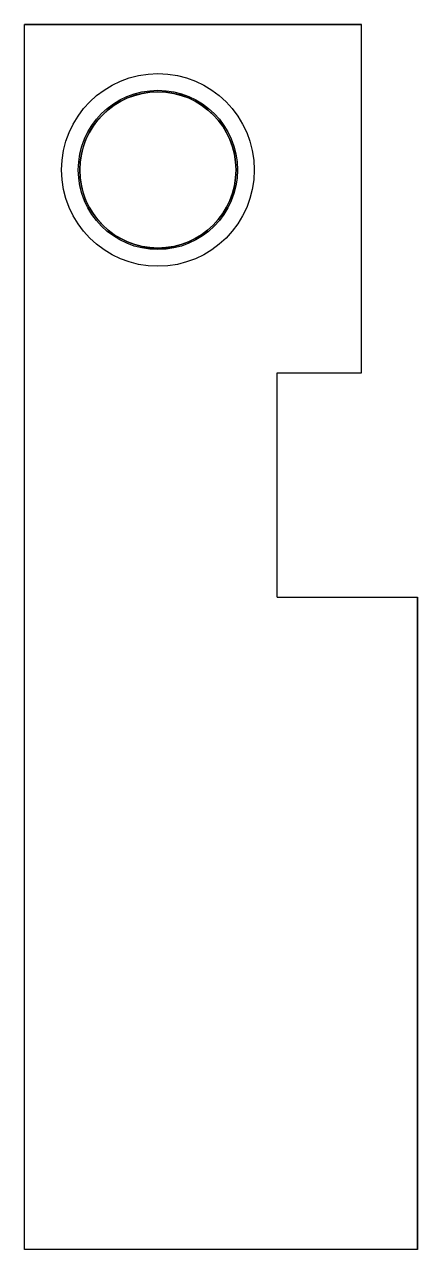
# Model space of a CAD drawing. Header units: millimetres. Extents: x 86184 to 86380, y 34852 to 34988.
# Drawn here: x 86306.58 to 86310.08, y 34851.91 to 34862.81 of the extents above; entities that cross this region are included whole.
import ezdxf

# ---------------------------------------------------------------- set-up
doc = ezdxf.new("R2010")
doc.units = ezdxf.units.MM
doc.header["$MEASUREMENT"] = 0

msp = doc.modelspace()

# ---------------------------------------------------------------- linework, layer by layer
for p, q in [((86306.58135, 34851.90674, -8.47083), (86306.58135, 34862.81318, -8.47083)), ((86306.58135, 34862.81318, -12.47083), (86306.58135, 34862.81318, -8.47083)), ((86306.58135, 34851.90674, -12.47083), (86306.58135, 34862.81318, -12.47083)), ((86306.58135, 34862.81318, -8.47083), (86309.58135, 34862.81318, -8.47083)), ((86309.58135, 34862.81318, -12.47083), (86306.58135, 34862.81318, -12.47083)), ((86306.58135, 34851.90674, -8.47083), (86306.58135, 34862.81318, -8.47083)), ((86306.58135, 34862.81318, -12.47083), (86306.58135, 34862.81318, -8.47083)), ((86306.58135, 34851.90674, -12.47083), (86306.58135, 34862.81318, -12.47083)), ((86306.58135, 34862.81318, -8.47083), (86309.58135, 34862.81318, -8.47083)), ((86309.58135, 34862.81318, -12.47083), (86306.58135, 34862.81318, -12.47083)), ((86306.58135, 34851.90674, -8.47083), (86306.58135, 34862.81318, -8.47083)), ((86306.58135, 34862.81318, -12.47083), (86306.58135, 34862.81318, -8.47083)), ((86306.58135, 34851.90674, -12.47083), (86306.58135, 34862.81318, -12.47083)), ((86306.58135, 34862.81318, -8.47083), (86309.58135, 34862.81318, -8.47083)), ((86309.58135, 34862.81318, -12.47083), (86306.58135, 34862.81318, -12.47083)), ((86309.58135, 34862.81318, -8.47083), (86309.58135, 34862.81318, -12.47083)), ((86309.58135, 34859.71318, -12.47083), (86309.58135, 34862.81318, -12.47083)), ((86309.58135, 34859.71318, -8.47083), (86309.58135, 34862.81318, -8.47083)), ((86309.58135, 34862.81318, -8.47083), (86309.58135, 34862.81318, -12.47083)), ((86309.58135, 34859.71318, -12.47083), (86309.58135, 34862.81318, -12.47083)), ((86309.58135, 34859.71318, -8.47083), (86309.58135, 34862.81318, -8.47083)), ((86309.58135, 34862.81318, -8.47083), (86309.58135, 34862.81318, -12.47083)), ((86309.58135, 34859.71318, -12.47083), (86309.58135, 34862.81318, -12.47083)), ((86309.58135, 34859.71318, -8.47083), (86309.58135, 34862.81318, -8.47083)), ((86308.83135, 34859.71318, -12.47083), (86309.58135, 34859.71318, -12.47083)), ((86308.83135, 34859.71318, -8.47083), (86309.58135, 34859.71318, -8.47083)), ((86308.83135, 34859.71318, -12.47083), (86308.83135, 34859.71318, -8.47083)), ((86308.83135, 34857.71318, -12.47083), (86308.83135, 34859.71318, -12.47083)), ((86308.83135, 34857.71318, -8.47083), (86308.83135, 34859.71318, -8.47083)), ((86308.83135, 34859.71318, -12.47083), (86309.58135, 34859.71318, -12.47083)), ((86308.83135, 34859.71318, -8.47083), (86309.58135, 34859.71318, -8.47083)), ((86308.83135, 34859.71318, -12.47083), (86308.83135, 34859.71318, -8.47083)), ((86308.83135, 34857.71318, -12.47083), (86308.83135, 34859.71318, -12.47083)), ((86308.83135, 34857.71318, -8.47083), (86308.83135, 34859.71318, -8.47083)), ((86308.83135, 34859.71318, -12.47083), (86309.58135, 34859.71318, -12.47083)), ((86308.83135, 34859.71318, -8.47083), (86309.58135, 34859.71318, -8.47083)), ((86308.83135, 34859.71318, -12.47083), (86308.83135, 34859.71318, -8.47083)), ((86308.83135, 34857.71318, -12.47083), (86308.83135, 34859.71318, -12.47083)), ((86308.83135, 34857.71318, -8.47083), (86308.83135, 34859.71318, -8.47083)), ((86309.58135, 34859.71318, -12.47083), (86309.58135, 34859.71318, -8.47083)), ((86309.58135, 34859.71318, -12.47083), (86309.58135, 34859.71318, -8.47083)), ((86309.58135, 34859.71318, -12.47083), (86309.58135, 34859.71318, -8.47083)), ((86308.83135, 34857.71318, -12.47083), (86308.83135, 34857.71318, -8.47083)), ((86308.83135, 34857.71318, -12.47083), (86310.08135, 34857.71318, -12.47083)), ((86308.83135, 34857.71318, -8.47083), (86310.08135, 34857.71318, -8.47083)), ((86308.83135, 34857.71318, -12.47083), (86308.83135, 34857.71318, -8.47083)), ((86308.83135, 34857.71318, -12.47083), (86310.08135, 34857.71318, -12.47083)), ((86308.83135, 34857.71318, -8.47083), (86310.08135, 34857.71318, -8.47083)), ((86308.83135, 34857.71318, -12.47083), (86308.83135, 34857.71318, -8.47083)), ((86308.83135, 34857.71318, -12.47083), (86310.08135, 34857.71318, -12.47083)), ((86308.83135, 34857.71318, -8.47083), (86310.08135, 34857.71318, -8.47083)), ((86310.08135, 34857.71318, -8.47083), (86310.08135, 34851.90674, -8.47083)), ((86310.08135, 34851.90674, -12.47083), (86310.08135, 34857.71318, -12.47083)), ((86310.08135, 34857.71318, -12.47083), (86310.08135, 34857.71318, -8.47083)), ((86310.08135, 34857.71318, -8.47083), (86310.08135, 34851.90674, -8.47083)), ((86310.08135, 34851.90674, -12.47083), (86310.08135, 34857.71318, -12.47083)), ((86310.08135, 34857.71318, -12.47083), (86310.08135, 34857.71318, -8.47083)), ((86310.08135, 34857.71318, -8.47083), (86310.08135, 34851.90674, -8.47083)), ((86310.08135, 34851.90674, -12.47083), (86310.08135, 34857.71318, -12.47083)), ((86310.08135, 34857.71318, -12.47083), (86310.08135, 34857.71318, -8.47083)), ((86306.58135, 34851.90674, 1.52917), (86306.58135, 34851.90817, 1.52917)), ((86306.58135, 34851.90817, 1.52917), (86306.58135, 34851.90817, 1.52917)), ((86306.58135, 34851.90817, 1.52917), (86306.58135, 34851.90674, 1.52917)), ((86310.08135, 34851.90674, -8.47083), (86306.58135, 34851.90674, -8.47083)), ((86306.58135, 34851.90674, -12.47083), (86306.58135, 34851.90674, -8.47083)), ((86310.08135, 34851.90674, -12.47083), (86306.58135, 34851.90674, -12.47083)), ((86310.08135, 34851.90674, -8.47083), (86306.58135, 34851.90674, -8.47083)), ((86306.58135, 34851.90674, -12.47083), (86306.58135, 34851.90674, -8.47083)), ((86310.08135, 34851.90674, -12.47083), (86306.58135, 34851.90674, -12.47083)), ((86310.08135, 34851.90674, -8.47083), (86306.58135, 34851.90674, -8.47083)), ((86306.58135, 34851.90674, -12.47083), (86306.58135, 34851.90674, -8.47083)), ((86310.08135, 34851.90674, -12.47083), (86306.58135, 34851.90674, -12.47083)), ((86306.58135, 34851.90674, 1.52917), (86306.58135, 34851.90674, 1.52917)), ((86310.08135, 34851.90817, 1.52917), (86310.08135, 34851.90674, 1.52917)), ((86310.08135, 34851.90674, 1.52917), (86310.08135, 34851.90817, 1.52917)), ((86310.08135, 34851.90817, 1.52917), (86310.08135, 34851.90674, 1.52917)), ((86310.08135, 34851.90674, 1.52917), (86310.08135, 34851.90817, 1.52917)), ((86310.08135, 34851.90817, 1.52917), (86310.08135, 34851.90674, 1.52917)), ((86310.08135, 34851.90674, 1.52917), (86310.08135, 34851.90817, 1.52917)), ((86310.08135, 34851.90674, -8.47083), (86310.08135, 34851.90674, -12.47083)), ((86310.08135, 34851.90674, 1.52917), (86310.08135, 34851.90674, 1.52917)), ((86310.08135, 34851.90674, -8.47083), (86310.08135, 34851.90674, -12.47083)), ((86310.08135, 34851.90674, 1.52917), (86310.08135, 34851.90674, 1.52917)), ((86310.08135, 34851.90674, -8.47083), (86310.08135, 34851.90674, -12.47083)), ((86310.08135, 34851.90674, 1.52917), (86310.08135, 34851.90674, 1.52917))]:
    msp.add_line(p, q)
for centre, radius in [((86307.76973, 34861.51821, -12.36134), 0.858), ((86307.76973, 34861.51821, -12.33006), 0.858), ((86307.76973, 34861.51821, -12.11109), 0.858), ((86307.76973, 34861.51821, -12.07981), 0.858), ((86307.76973, 34861.51821, -11.86084), 0.858), ((86307.76973, 34861.51821, -11.82956), 0.858), ((86307.76973, 34861.51821, -11.61059), 0.858), ((86307.76973, 34861.51821, -11.57931), 0.858), ((86307.76973, 34861.51821, -11.36034), 0.858), ((86307.76973, 34861.51821, -11.32906), 0.858), ((86307.76973, 34861.51821, -11.11009), 0.858), ((86307.76973, 34861.51821, -11.07881), 0.858), ((86307.76973, 34861.51821, -10.85984), 0.858), ((86307.76973, 34861.51821, -10.82856), 0.858), ((86307.76973, 34861.51821, -10.60959), 0.858), ((86307.76973, 34861.51821, -10.57831), 0.858), ((86307.76973, 34861.51821, -10.35934), 0.858), ((86307.76973, 34861.51821, -10.32806), 0.858), ((86307.76973, 34861.51821, -10.10909), 0.858), ((86307.76973, 34861.51821, -10.07781), 0.858), ((86307.76973, 34861.51821, -9.85884), 0.858), ((86307.76973, 34861.51821, -9.82756), 0.858), ((86307.76973, 34861.51821, -9.60859), 0.858), ((86307.76973, 34861.51821, -9.57731), 0.858), ((86307.76973, 34861.51821, -9.35834), 0.858), ((86307.76973, 34861.51821, -9.32706), 0.858), ((86307.76973, 34861.51821, -9.10809), 0.858), ((86307.76973, 34861.51821, -9.07681), 0.858), ((86307.76973, 34861.51821, -8.85784), 0.858), ((86307.76973, 34861.51821, -8.82656), 0.858), ((86307.76973, 34861.51821, -8.60759), 0.858), ((86307.76973, 34861.51821, -8.57631), 0.858), ((86307.76973, 34861.51821, -12.36134), 0.858), ((86307.76973, 34861.51821, -12.33006), 0.858), ((86307.76973, 34861.51821, -12.11109), 0.858), ((86307.76973, 34861.51821, -12.07981), 0.858), ((86307.76973, 34861.51821, -11.86084), 0.858), ((86307.76973, 34861.51821, -11.82956), 0.858), ((86307.76973, 34861.51821, -11.61059), 0.858), ((86307.76973, 34861.51821, -11.57931), 0.858), ((86307.76973, 34861.51821, -11.36034), 0.858), ((86307.76973, 34861.51821, -11.32906), 0.858), ((86307.76973, 34861.51821, -11.11009), 0.858), ((86307.76973, 34861.51821, -11.07881), 0.858), ((86307.76973, 34861.51821, -10.85984), 0.858), ((86307.76973, 34861.51821, -10.82856), 0.858), ((86307.76973, 34861.51821, -10.60959), 0.858), ((86307.76973, 34861.51821, -10.57831), 0.858), ((86307.76973, 34861.51821, -10.35934), 0.858), ((86307.76973, 34861.51821, -10.32806), 0.858), ((86307.76973, 34861.51821, -10.10909), 0.858), ((86307.76973, 34861.51821, -10.07781), 0.858), ((86307.76973, 34861.51821, -9.85884), 0.858), ((86307.76973, 34861.51821, -9.82756), 0.858), ((86307.76973, 34861.51821, -9.60859), 0.858), ((86307.76973, 34861.51821, -9.57731), 0.858), ((86307.76973, 34861.51821, -9.35834), 0.858), ((86307.76973, 34861.51821, -9.32706), 0.858), ((86307.76973, 34861.51821, -9.10809), 0.858), ((86307.76973, 34861.51821, -9.07681), 0.858), ((86307.76973, 34861.51821, -8.85784), 0.858), ((86307.76973, 34861.51821, -8.82656), 0.858), ((86307.76973, 34861.51821, -8.60759), 0.858), ((86307.76973, 34861.51821, -8.57631), 0.858), ((86307.76973, 34861.51821, -12.36134), 0.858), ((86307.76973, 34861.51821, -12.33006), 0.858), ((86307.76973, 34861.51821, -12.11109), 0.858), ((86307.76973, 34861.51821, -12.07981), 0.858), ((86307.76973, 34861.51821, -11.86084), 0.858), ((86307.76973, 34861.51821, -11.82956), 0.858), ((86307.76973, 34861.51821, -11.61059), 0.858), ((86307.76973, 34861.51821, -11.57931), 0.858), ((86307.76973, 34861.51821, -11.36034), 0.858), ((86307.76973, 34861.51821, -11.32906), 0.858), ((86307.76973, 34861.51821, -11.11009), 0.858), ((86307.76973, 34861.51821, -11.07881), 0.858), ((86307.76973, 34861.51821, -10.85984), 0.858), ((86307.76973, 34861.51821, -10.82856), 0.858), ((86307.76973, 34861.51821, -10.60959), 0.858), ((86307.76973, 34861.51821, -10.57831), 0.858), ((86307.76973, 34861.51821, -10.35934), 0.858), ((86307.76973, 34861.51821, -10.32806), 0.858), ((86307.76973, 34861.51821, -10.10909), 0.858), ((86307.76973, 34861.51821, -10.07781), 0.858), ((86307.76973, 34861.51821, -9.85884), 0.858), ((86307.76973, 34861.51821, -9.82756), 0.858), ((86307.76973, 34861.51821, -9.60859), 0.858), ((86307.76973, 34861.51821, -9.57731), 0.858), ((86307.76973, 34861.51821, -9.35834), 0.858), ((86307.76973, 34861.51821, -9.32706), 0.858), ((86307.76973, 34861.51821, -9.10809), 0.858), ((86307.76973, 34861.51821, -9.07681), 0.858), ((86307.76973, 34861.51821, -8.85784), 0.858), ((86307.76973, 34861.51821, -8.82656), 0.858), ((86307.76973, 34861.51821, -8.60759), 0.858), ((86307.76973, 34861.51821, -8.57631), 0.858), ((86307.76973, 34861.51821, -12.44736), 0.709), ((86307.76973, 34861.51821, -12.24404), 0.709), ((86307.76973, 34861.51821, -12.19711), 0.709), ((86307.76973, 34861.51821, -11.99379), 0.709), ((86307.76973, 34861.51821, -11.94686), 0.709), ((86307.76973, 34861.51821, -11.74354), 0.709), ((86307.76973, 34861.51821, -11.69661), 0.709), ((86307.76973, 34861.51821, -11.49329), 0.709), ((86307.76973, 34861.51821, -11.44636), 0.709), ((86307.76973, 34861.51821, -11.24304), 0.709), ((86307.76973, 34861.51821, -11.19611), 0.709), ((86307.76973, 34861.51821, -10.99279), 0.709), ((86307.76973, 34861.51821, -10.94586), 0.709), ((86307.76973, 34861.51821, -10.74254), 0.709), ((86307.76973, 34861.51821, -10.69561), 0.709), ((86307.76973, 34861.51821, -10.49229), 0.709), ((86307.76973, 34861.51821, -10.44536), 0.709), ((86307.76973, 34861.51821, -10.24204), 0.709), ((86307.76973, 34861.51821, -10.19511), 0.709), ((86307.76973, 34861.51821, -9.99179), 0.709), ((86307.76973, 34861.51821, -9.94486), 0.709), ((86307.76973, 34861.51821, -9.74154), 0.709), ((86307.76973, 34861.51821, -9.69461), 0.709), ((86307.76973, 34861.51821, -9.49129), 0.709), ((86307.76973, 34861.51821, -9.44436), 0.709), ((86307.76973, 34861.51821, -9.24104), 0.709), ((86307.76973, 34861.51821, -9.19411), 0.709), ((86307.76973, 34861.51821, -8.99079), 0.709), ((86307.76973, 34861.51821, -8.94386), 0.709), ((86307.76973, 34861.51821, -8.74054), 0.709), ((86307.76973, 34861.51821, -8.69361), 0.709), ((86307.76973, 34861.51821, -8.49029), 0.709), ((86307.76973, 34861.51821, -12.44736), 0.709), ((86307.76973, 34861.51821, -12.24404), 0.709), ((86307.76973, 34861.51821, -12.19711), 0.709), ((86307.76973, 34861.51821, -11.99379), 0.709), ((86307.76973, 34861.51821, -11.94686), 0.709), ((86307.76973, 34861.51821, -11.74354), 0.709), ((86307.76973, 34861.51821, -11.69661), 0.709), ((86307.76973, 34861.51821, -11.49329), 0.709), ((86307.76973, 34861.51821, -11.44636), 0.709), ((86307.76973, 34861.51821, -11.24304), 0.709), ((86307.76973, 34861.51821, -11.19611), 0.709), ((86307.76973, 34861.51821, -10.99279), 0.709), ((86307.76973, 34861.51821, -10.94586), 0.709), ((86307.76973, 34861.51821, -10.74254), 0.709), ((86307.76973, 34861.51821, -10.69561), 0.709), ((86307.76973, 34861.51821, -10.49229), 0.709), ((86307.76973, 34861.51821, -10.44536), 0.709), ((86307.76973, 34861.51821, -10.24204), 0.709), ((86307.76973, 34861.51821, -10.19511), 0.709), ((86307.76973, 34861.51821, -9.99179), 0.709), ((86307.76973, 34861.51821, -9.94486), 0.709), ((86307.76973, 34861.51821, -9.74154), 0.709), ((86307.76973, 34861.51821, -9.69461), 0.709), ((86307.76973, 34861.51821, -9.49129), 0.709), ((86307.76973, 34861.51821, -9.44436), 0.709), ((86307.76973, 34861.51821, -9.24104), 0.709), ((86307.76973, 34861.51821, -9.19411), 0.709), ((86307.76973, 34861.51821, -8.99079), 0.709), ((86307.76973, 34861.51821, -8.94386), 0.709), ((86307.76973, 34861.51821, -8.74054), 0.709), ((86307.76973, 34861.51821, -8.69361), 0.709), ((86307.76973, 34861.51821, -8.49029), 0.709), ((86307.76973, 34861.51821, -12.44736), 0.709), ((86307.76973, 34861.51821, -12.24404), 0.709), ((86307.76973, 34861.51821, -12.19711), 0.709), ((86307.76973, 34861.51821, -11.99379), 0.709), ((86307.76973, 34861.51821, -11.94686), 0.709), ((86307.76973, 34861.51821, -11.74354), 0.709), ((86307.76973, 34861.51821, -11.69661), 0.709), ((86307.76973, 34861.51821, -11.49329), 0.709), ((86307.76973, 34861.51821, -11.44636), 0.709), ((86307.76973, 34861.51821, -11.24304), 0.709), ((86307.76973, 34861.51821, -11.19611), 0.709), ((86307.76973, 34861.51821, -10.99279), 0.709), ((86307.76973, 34861.51821, -10.94586), 0.709), ((86307.76973, 34861.51821, -10.74254), 0.709), ((86307.76973, 34861.51821, -10.69561), 0.709), ((86307.76973, 34861.51821, -10.49229), 0.709), ((86307.76973, 34861.51821, -10.44536), 0.709), ((86307.76973, 34861.51821, -10.24204), 0.709), ((86307.76973, 34861.51821, -10.19511), 0.709), ((86307.76973, 34861.51821, -9.99179), 0.709), ((86307.76973, 34861.51821, -9.94486), 0.709), ((86307.76973, 34861.51821, -9.74154), 0.709), ((86307.76973, 34861.51821, -9.69461), 0.709), ((86307.76973, 34861.51821, -9.49129), 0.709), ((86307.76973, 34861.51821, -9.44436), 0.709), ((86307.76973, 34861.51821, -9.24104), 0.709), ((86307.76973, 34861.51821, -9.19411), 0.709), ((86307.76973, 34861.51821, -8.99079), 0.709), ((86307.76973, 34861.51821, -8.94386), 0.709), ((86307.76973, 34861.51821, -8.74054), 0.709), ((86307.76973, 34861.51821, -8.69361), 0.709), ((86307.76973, 34861.51821, -8.49029), 0.709), ((86307.76973, 34861.51821, -12.47083), 0.69546), ((86307.76973, 34861.51821, -12.47083), 0.69546), ((86307.76973, 34861.51821, -12.47083), 0.69546)]:
    msp.add_circle(centre, radius)
at = {"extrusion": (-7.48062e-12, 1.70585e-11, -1)}
msp.add_circle((-86307.76973, 34861.51821, 8.47083), 0.69575, dxfattribs=at)
msp.add_circle((-86307.76973, 34861.51821, 8.47083), 0.69575, dxfattribs=at)
msp.add_circle((-86307.76973, 34861.51821, 8.47083), 0.69575, dxfattribs=at)

doc.saveas('drawing.dxf')
